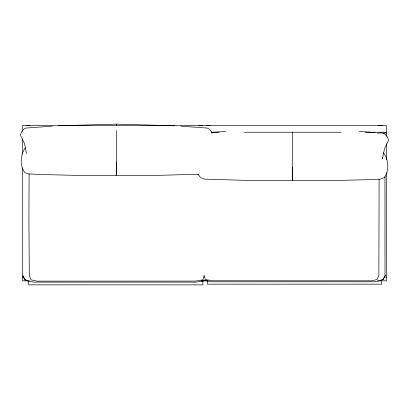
<?xml version="1.0" encoding="UTF-8"?>
<svg xmlns="http://www.w3.org/2000/svg" width="409" height="409" viewBox="0 0 409 409"><rect width="100%" height="100%" fill="white"/><g stroke="black" fill="none" stroke-linecap="round" stroke-linejoin="round"><path stroke-width="0.61" d="M382.456 157.618L382.456 158.748L384.516 148.718L388.55 140.251L387.527 137.112L385.534 134.551L383.335 133.262M116.545 130.558L116.478 175.487L159.398 175.303L199.076 174.224M292.455 132.148L292.389 180.66L335.303 180.481L370.723 179.628L380.457 179.101L384.225 177.736C389.46 170.783 388.749 159.582 383.494 152.782M29.111 173.902L28.916 217.941L29.31 275.748L31.13 279.879L36.82 281.136L195.359 281.09L202.731 279.894L204.26 275.748M385.508 275.068L383.443 279.557L381.101 280.053M204.035 279.684L203.866 280.809L196.417 282.103L33.85 282.103L27.459 280.937L25.271 279.812L23.16 275.927M25.506 147.603C20.251 154.408 19.54 165.609 24.775 172.557L28.543 173.922L38.277 174.454L73.697 175.303L116.611 175.487L116.545 162.046M52.25 126.166L25.665 128.083L23.466 129.377L21.473 131.938L20.45 135.072L24.484 143.539L26.544 153.569M58.574 125.778L116.545 124.142L174.515 125.778M211.714 132.363L225.63 131.504M378.627 125.343L382.415 125.343M26.329 125.548L30.118 125.548M198.667 125.548L202.46 125.548M206.248 125.548L210.037 125.548M378.775 125.548L382.563 125.548M211.468 132.245L219.127 132.245M244.02 132.245L341.034 132.245M365.288 132.245L386.352 132.245M377.415 133.043L386.352 133.043M22.536 277.051L23.814 277.051M384.44 277.051L386.352 277.051M29.56 280.84L22.536 280.84L22.536 167.905M201.254 280.84L208.273 280.84M377.415 280.84L386.352 280.84L386.352 172.593M201.591 281.065L202.864 281.065L202.864 284.858L28.538 284.858L28.538 281.065M359.281 131.504L375.089 132.48M180.839 126.166L207.424 128.083L209.628 129.377L211.622 131.938L212.133 133.508M204.301 280.492L211.75 281.786L374.317 281.786L380.707 280.615L382.896 279.49L385.007 275.61L384.971 176.688M26.483 280.247L24.724 279.874L22.751 276.09M203.907 275.431L205.436 279.572L212.808 280.768L371.346 280.814L377.042 279.562L378.857 275.426L379.112 179.229M198.508 174.198L198.866 175.405L200.686 177.736L204.449 179.101L249.602 180.481L292.522 180.66L292.455 167.22M386.352 136.289L386.352 125.461L22.536 125.461L22.536 131.192M386.352 143.779L386.352 159.607M381.735 281.009L381.735 284.163L207.404 284.163L207.404 281.009M116.545 124.142L116.545 125.226M22.536 138.723L22.536 154.121"/></g></svg>
